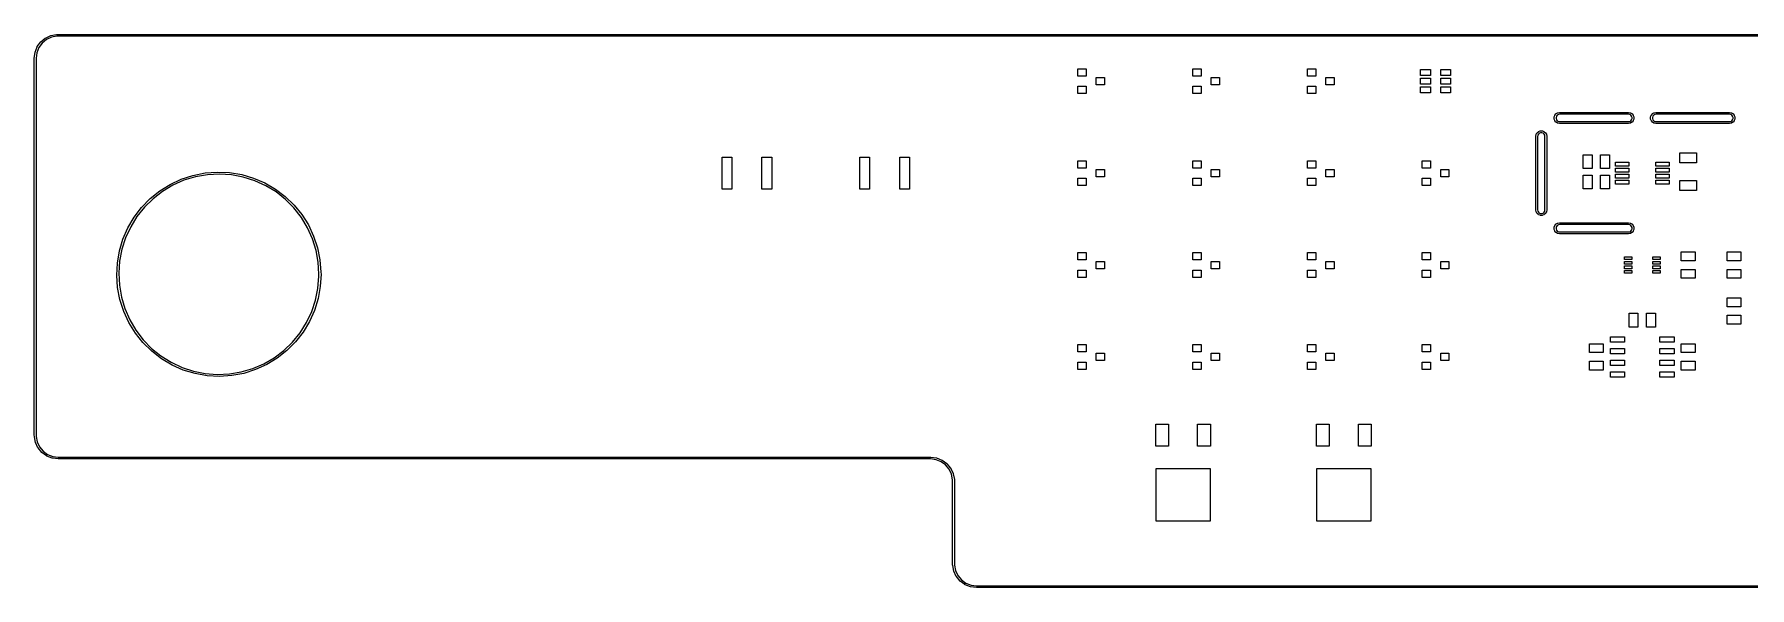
# Model space of a CAD drawing. Extents: x -25 to 340, y -120 to -60.
# Drawn here: x -25.1 to 161.7, y -120.1 to -59.9 of the extents above; entities that cross this region are included whole.
import ezdxf

# ---------------------------------------------------------------- set-up
doc = ezdxf.new("R2010")
doc.units = 0
doc.header["$MEASUREMENT"] = 0
doc.layers.add('BLACK', color=7, linetype='CONTINUOUS')

msp = doc.modelspace()

# ---------------------------------------------------------------- linework, layer by layer
at = {"layer": 'BLACK', "linetype": 'CONTINUOUS'}
for p, q in [((-25.0144, -61.8415), (-24.7837, -61.2588)), ((-24.6024, -61.3442), (-24.8238, -61.9033)), ((-24.7837, -61.2588), (-24.7784, -61.2474)), ((-24.7784, -61.2474), (-24.7747, -61.2424)), ((-24.7747, -61.2424), (-24.7717, -61.2368)), ((-24.7717, -61.2368), (-24.4033, -60.7299)), ((-24.2489, -60.8576), (-24.6024, -61.3442)), ((-24.4033, -60.7299), (-24.3953, -60.7202)), ((-24.3953, -60.7202), (-24.3905, -60.7162)), ((-24.3905, -60.7162), (-24.3862, -60.7116)), ((-24.3862, -60.7116), (-23.9033, -60.3121)), ((-23.7856, -60.4743), (-24.2489, -60.8576)), ((-23.9033, -60.3121), (-23.8931, -60.3047)), ((-23.8931, -60.3047), (-23.8875, -60.3021)), ((-23.8875, -60.3021), (-23.8821, -60.2987)), ((-23.8821, -60.2987), (-23.3151, -60.0319)), ((-23.2414, -60.2182), (-23.7856, -60.4743)), ((-23.3151, -60.0319), (-23.3034, -60.0273)), ((-23.3034, -60.0273), (-23.2973, -60.0261)), ((-23.2973, -60.0261), (-23.2913, -60.0241)), ((-23.2913, -60.0241), (-22.6757, -59.9067)), ((-22.646, -60.1046), (-23.2414, -60.2182)), ((-22.6757, -59.9067), (-22.6633, -59.9051)), ((-22.6633, -59.9051), (-22.6617, -59.9052)), ((-22.6617, -59.9052), (-22.6601, -59.905)), ((-22.6601, -59.905), (-22.5103, -59.9003)), ((-22.4984, -60.1), (-22.646, -60.1046)), ((-22.5103, -59.9003), (-22.5087, -59.9)), ((-22.5087, -59.9), (337.509, -59.9)), ((337.494, -60.1), (-22.4984, -60.1)), ((-25.1, -62.4913), (-25.0989, -62.4851)), ((-25.1, -103.509), (-25.1, -62.4913)), ((-25.0989, -62.4851), (-25.0207, -61.8657)), ((-25.0207, -61.8657), (-25.0183, -61.8534)), ((-25.0183, -61.8534), (-25.016, -61.8476)), ((-25.016, -61.8476), (-25.0144, -61.8415)), ((-24.8238, -61.9033), (-24.9, -62.5063)), ((-24.9, -62.5063), (-24.9, -103.498)), ((88.55, -64.45), (88.55, -63.65)), ((88.55, -63.65), (89.45, -63.65)), ((89.45, -64.45), (88.55, -64.45)), ((89.45, -63.65), (89.45, -64.45)), ((90.55, -65.4), (90.55, -64.6)), ((90.55, -64.6), (91.45, -64.6)), ((91.45, -64.6), (91.45, -65.4)), ((101.05, -64.45), (101.05, -63.65)), ((101.05, -63.65), (101.95, -63.65)), ((101.95, -64.45), (101.05, -64.45)), ((101.95, -63.65), (101.95, -64.45)), ((103.05, -65.4), (103.05, -64.6)), ((103.05, -64.6), (103.95, -64.6)), ((103.95, -64.6), (103.95, -65.4)), ((113.55, -64.45), (113.55, -63.65)), ((113.55, -63.65), (114.45, -63.65)), ((114.45, -64.45), (113.55, -64.45)), ((114.45, -63.65), (114.45, -64.45)), ((115.55, -65.4), (115.55, -64.6)), ((115.55, -64.6), (116.45, -64.6)), ((116.45, -64.6), (116.45, -65.4)), ((125.87, -64.375), (125.87, -63.725)), ((125.87, -63.725), (126.93, -63.725)), ((126.93, -64.375), (125.87, -64.375)), ((125.87, -65.325), (125.87, -64.675)), ((125.87, -64.675), (126.93, -64.675)), ((126.93, -65.325), (125.87, -65.325)), ((126.93, -63.725), (126.93, -64.375)), ((126.93, -64.675), (126.93, -65.325)), ((128.07, -64.375), (128.07, -63.725)), ((128.07, -63.725), (129.13, -63.725)), ((129.13, -64.375), (128.07, -64.375)), ((128.07, -65.325), (128.07, -64.675)), ((128.07, -64.675), (129.13, -64.675)), ((129.13, -65.325), (128.07, -65.325)), ((129.13, -63.725), (129.13, -64.375)), ((129.13, -64.675), (129.13, -65.325)), ((88.55, -66.35), (88.55, -65.55)), ((88.55, -65.55), (89.45, -65.55)), ((89.45, -66.35), (88.55, -66.35)), ((89.45, -65.55), (89.45, -66.35)), ((91.45, -65.4), (90.55, -65.4)), ((101.05, -66.35), (101.05, -65.55)), ((101.05, -65.55), (101.95, -65.55)), ((101.95, -66.35), (101.05, -66.35)), ((101.95, -65.55), (101.95, -66.35)), ((103.95, -65.4), (103.05, -65.4)), ((113.55, -66.35), (113.55, -65.55)), ((113.55, -65.55), (114.45, -65.55)), ((114.45, -66.35), (113.55, -66.35)), ((114.45, -65.55), (114.45, -66.35)), ((116.45, -65.4), (115.55, -65.4)), ((125.87, -66.275), (125.87, -65.625)), ((125.87, -65.625), (126.93, -65.625)), ((126.93, -66.275), (125.87, -66.275)), ((126.93, -65.625), (126.93, -66.275)), ((128.07, -66.275), (128.07, -65.625)), ((128.07, -65.625), (129.13, -65.625)), ((129.13, -66.275), (128.07, -66.275)), ((129.13, -65.625), (129.13, -66.275)), ((140.408, -68.9132), (140.414, -68.879)), ((140.408, -69.0868), (140.408, -68.9132)), ((140.414, -69.121), (140.408, -69.0868)), ((140.414, -68.879), (140.473, -68.7158)), ((140.473, -68.7158), (140.48, -68.7036)), ((140.48, -68.7036), (140.49, -68.6857)), ((140.49, -68.6857), (140.602, -68.5527)), ((140.602, -68.5527), (140.604, -68.5508)), ((140.604, -68.5508), (140.629, -68.5304)), ((140.655, -68.8008), (140.608, -68.9308)), ((140.608, -68.9308), (140.608, -69.0692)), ((140.608, -69.0692), (140.655, -69.1992)), ((140.629, -68.5304), (140.779, -68.4436)), ((140.744, -68.6948), (140.655, -68.8008)), ((140.864, -68.6256), (140.744, -68.6948)), ((140.779, -68.4436), (140.812, -68.4317)), ((140.779, -68.4436), (140.779, -68.4436)), ((140.812, -68.4317), (140.983, -68.4015)), ((141.009, -68.6), (140.864, -68.6256)), ((140.983, -68.4015), (140.991, -68.4)), ((140.983, -68.4015), (140.983, -68.4015)), ((140.991, -68.4), (148.509, -68.4)), ((148.491, -68.6), (141.009, -68.6)), ((148.636, -68.6256), (148.491, -68.6)), ((148.509, -68.4), (148.517, -68.4015)), ((148.517, -68.4015), (148.517, -68.4015)), ((148.517, -68.4015), (148.688, -68.4317)), ((148.756, -68.6948), (148.636, -68.6256)), ((148.688, -68.4317), (148.721, -68.4436)), ((148.721, -68.4436), (148.871, -68.5304)), ((148.845, -68.8008), (148.756, -68.6948)), ((148.892, -68.9308), (148.845, -68.8008)), ((148.845, -69.1992), (148.892, -69.0692)), ((148.871, -68.5304), (148.896, -68.5508)), ((148.892, -69.0692), (148.892, -68.9308)), ((148.896, -68.5508), (148.898, -68.5527)), ((148.898, -68.5527), (149.01, -68.6857)), ((149.01, -68.6857), (149.027, -68.7158)), ((149.027, -68.7158), (149.086, -68.879)), ((149.086, -68.879), (149.092, -68.9132)), ((149.092, -69.0868), (149.086, -69.121)), ((149.092, -68.9132), (149.092, -69.0868)), ((150.908, -68.9132), (150.914, -68.879)), ((150.908, -69.0868), (150.908, -68.9132)), ((150.914, -69.121), (150.908, -69.0868)), ((150.914, -68.879), (150.973, -68.7158)), ((150.973, -68.7158), (150.98, -68.7036)), ((150.98, -68.7036), (150.99, -68.6857)), ((150.99, -68.6857), (151.102, -68.5527)), ((151.102, -68.5527), (151.104, -68.5508)), ((151.104, -68.5508), (151.129, -68.5304)), ((151.155, -68.8008), (151.108, -68.9308)), ((151.108, -68.9308), (151.108, -69.0692)), ((151.108, -69.0692), (151.155, -69.1992)), ((151.129, -68.5304), (151.279, -68.4436)), ((151.244, -68.6948), (151.155, -68.8008)), ((151.364, -68.6256), (151.244, -68.6948)), ((151.279, -68.4436), (151.312, -68.4317)), ((151.279, -68.4436), (151.279, -68.4436)), ((151.312, -68.4317), (151.483, -68.4015)), ((151.509, -68.6), (151.364, -68.6256)), ((151.483, -68.4015), (151.491, -68.4)), ((151.483, -68.4015), (151.483, -68.4015)), ((151.491, -68.4), (159.509, -68.4)), ((159.491, -68.6), (151.509, -68.6)), ((159.636, -68.6256), (159.491, -68.6)), ((159.509, -68.4), (159.517, -68.4015)), ((159.517, -68.4015), (159.517, -68.4015)), ((159.517, -68.4015), (159.688, -68.4317)), ((159.756, -68.6948), (159.636, -68.6256)), ((159.688, -68.4317), (159.721, -68.4436)), ((159.721, -68.4436), (159.871, -68.5304)), ((159.845, -68.8008), (159.756, -68.6948)), ((159.892, -68.9308), (159.845, -68.8008)), ((159.845, -69.1992), (159.892, -69.0692)), ((159.871, -68.5304), (159.896, -68.5508)), ((159.892, -69.0692), (159.892, -68.9308)), ((159.896, -68.5508), (159.898, -68.5527)), ((159.898, -68.5527), (160.01, -68.6857)), ((160.01, -68.6857), (160.027, -68.7158)), ((160.027, -68.7158), (160.086, -68.879)), ((160.086, -68.879), (160.092, -68.9132)), ((160.092, -69.0868), (160.086, -69.121)), ((160.092, -68.9132), (160.092, -69.0868)), ((138.4, -70.9913), (138.402, -70.9826)), ((138.402, -70.9826), (138.432, -70.8116)), ((138.402, -70.9826), (138.402, -70.9826)), ((138.432, -70.8116), (138.444, -70.779)), ((138.444, -70.779), (138.53, -70.6286)), ((138.53, -70.6286), (138.553, -70.602)), ((138.553, -70.602), (138.686, -70.4904)), ((138.626, -70.8637), (138.6, -71.0087)), ((138.695, -70.7439), (138.626, -70.8637)), ((138.686, -70.4904), (138.716, -70.473)), ((138.801, -70.6549), (138.695, -70.7439)), ((138.716, -70.473), (138.879, -70.4136)), ((138.931, -70.6076), (138.801, -70.6549)), ((138.879, -70.4136), (138.913, -70.4076)), ((138.913, -70.4076), (139.087, -70.4076)), ((139.069, -70.6076), (138.931, -70.6076)), ((139.199, -70.6549), (139.069, -70.6076)), ((139.087, -70.4076), (139.121, -70.4136)), ((139.121, -70.4136), (139.284, -70.473)), ((139.305, -70.7439), (139.199, -70.6549)), ((139.284, -70.473), (139.314, -70.4904)), ((139.374, -70.8637), (139.305, -70.7439)), ((139.314, -70.4904), (139.447, -70.602)), ((139.4, -71.0087), (139.374, -70.8637)), ((139.447, -70.602), (139.47, -70.6286)), ((139.47, -70.6286), (139.556, -70.779)), ((139.556, -70.779), (139.568, -70.8116)), ((139.568, -70.8116), (139.598, -70.9826)), ((139.598, -70.9826), (139.598, -70.9826)), ((139.598, -70.9826), (139.6, -70.9913)), ((140.473, -69.2842), (140.414, -69.121)), ((140.49, -69.3143), (140.473, -69.2842)), ((140.602, -69.4473), (140.49, -69.3143)), ((140.629, -69.4696), (140.602, -69.4473)), ((140.779, -69.5564), (140.629, -69.4696)), ((140.655, -69.1992), (140.744, -69.3052)), ((140.744, -69.3052), (140.864, -69.3744)), ((140.812, -69.5683), (140.779, -69.5564)), ((140.983, -69.5985), (140.812, -69.5683)), ((140.864, -69.3744), (141.009, -69.4)), ((140.991, -69.6), (140.983, -69.5985)), ((140.983, -69.5985), (140.983, -69.5985)), ((148.509, -69.6), (140.991, -69.6)), ((141.009, -69.4), (148.491, -69.4)), ((148.491, -69.4), (148.636, -69.3744)), ((148.517, -69.5985), (148.509, -69.6)), ((148.688, -69.5683), (148.517, -69.5985)), ((148.517, -69.5985), (148.517, -69.5985)), ((148.636, -69.3744), (148.756, -69.3052)), ((148.721, -69.5564), (148.688, -69.5683)), ((148.871, -69.4696), (148.721, -69.5564)), ((148.756, -69.3052), (148.845, -69.1992)), ((148.898, -69.4473), (148.871, -69.4696)), ((149.01, -69.3143), (148.898, -69.4473)), ((149.027, -69.2842), (149.01, -69.3143)), ((149.086, -69.121), (149.027, -69.2842)), ((150.973, -69.2842), (150.914, -69.121)), ((150.99, -69.3143), (150.973, -69.2842)), ((151.102, -69.4473), (150.99, -69.3143)), ((151.129, -69.4696), (151.102, -69.4473)), ((151.279, -69.5564), (151.129, -69.4696)), ((151.155, -69.1992), (151.244, -69.3052)), ((151.244, -69.3052), (151.364, -69.3744)), ((151.312, -69.5683), (151.279, -69.5564)), ((151.483, -69.5985), (151.312, -69.5683)), ((151.364, -69.3744), (151.509, -69.4)), ((151.491, -69.6), (151.483, -69.5985)), ((151.483, -69.5985), (151.483, -69.5985)), ((159.509, -69.6), (151.491, -69.6)), ((151.509, -69.4), (159.491, -69.4)), ((159.491, -69.4), (159.636, -69.3744)), ((159.517, -69.5985), (159.509, -69.6)), ((159.688, -69.5683), (159.517, -69.5985)), ((159.517, -69.5985), (159.517, -69.5985)), ((159.636, -69.3744), (159.756, -69.3052)), ((159.721, -69.5564), (159.688, -69.5683)), ((159.871, -69.4696), (159.721, -69.5564)), ((159.756, -69.3052), (159.845, -69.1992)), ((159.898, -69.4473), (159.871, -69.4696)), ((160.01, -69.3143), (159.898, -69.4473)), ((160.027, -69.2842), (160.01, -69.3143)), ((160.086, -69.121), (160.027, -69.2842)), ((138.4, -79.0087), (138.4, -70.9913)), ((138.6, -71.0087), (138.6, -78.9912)), ((139.4, -78.9912), (139.4, -71.0087)), ((139.6, -70.9913), (139.6, -79.0087)), ((154.1, -73.875), (154.1, -72.805)), ((154.1, -72.805), (155.9, -72.805)), ((155.9, -72.805), (155.9, -73.875)), ((49.79, -76.75), (49.79, -73.25)), ((49.79, -73.25), (50.86, -73.25)), ((50.86, -73.25), (50.86, -76.75)), ((54.14, -76.75), (54.14, -73.25)), ((54.14, -73.25), (55.21, -73.25)), ((55.21, -73.25), (55.21, -76.75)), ((64.79, -76.75), (64.79, -73.25)), ((64.79, -73.25), (65.86, -73.25)), ((65.86, -73.25), (65.86, -76.75)), ((69.14, -76.75), (69.14, -73.25)), ((69.14, -73.25), (70.21, -73.25)), ((70.21, -73.25), (70.21, -76.75)), ((88.55, -74.45), (88.55, -73.65)), ((88.55, -73.65), (89.45, -73.65)), ((89.45, -74.45), (88.55, -74.45)), ((89.45, -73.65), (89.45, -74.45)), ((90.55, -75.4), (90.55, -74.6)), ((90.55, -74.6), (91.45, -74.6)), ((91.45, -74.6), (91.45, -75.4)), ((101.05, -74.45), (101.05, -73.65)), ((101.05, -73.65), (101.95, -73.65)), ((101.95, -74.45), (101.05, -74.45)), ((101.95, -73.65), (101.95, -74.45)), ((103.05, -75.4), (103.05, -74.6)), ((103.05, -74.6), (103.95, -74.6)), ((103.95, -74.6), (103.95, -75.4)), ((113.55, -74.45), (113.55, -73.65)), ((113.55, -73.65), (114.45, -73.65)), ((114.45, -74.45), (113.55, -74.45)), ((114.45, -73.65), (114.45, -74.45)), ((115.55, -75.4), (115.55, -74.6)), ((115.55, -74.6), (116.45, -74.6)), ((116.45, -74.6), (116.45, -75.4)), ((126.05, -74.45), (126.05, -73.65)), ((126.05, -73.65), (126.95, -73.65)), ((126.95, -74.45), (126.05, -74.45)), ((126.95, -73.65), (126.95, -74.45)), ((128.05, -75.4), (128.05, -74.6)), ((128.05, -74.6), (128.95, -74.6)), ((128.95, -74.6), (128.95, -75.4)), ((143.56, -74.5), (143.56, -73)), ((143.56, -73), (144.53, -73)), ((144.53, -74.5), (143.56, -74.5)), ((144.53, -73), (144.53, -74.5)), ((145.47, -74.5), (145.47, -73)), ((145.47, -73), (146.44, -73)), ((146.44, -74.5), (145.47, -74.5)), ((146.44, -73), (146.44, -74.5)), ((147.075, -74.25), (147.075, -73.8)), ((147.075, -73.8), (148.525, -73.8)), ((148.525, -74.25), (147.075, -74.25)), ((147.075, -74.9), (147.075, -74.45)), ((147.075, -74.45), (148.525, -74.45)), ((148.525, -73.8), (148.525, -74.25)), ((148.525, -74.45), (148.525, -74.9)), ((151.475, -74.25), (151.475, -73.8)), ((151.475, -73.8), (152.925, -73.8)), ((152.925, -74.25), (151.475, -74.25)), ((151.475, -74.9), (151.475, -74.45)), ((151.475, -74.45), (152.925, -74.45)), ((152.925, -73.8), (152.925, -74.25)), ((152.925, -74.45), (152.925, -74.9)), ((155.9, -73.875), (154.1, -73.875)), ((-11.4416, -76.9358), (-10.306, -76.2276)), ((-9.9993, -76.3141), (-11.1267, -76.9848)), ((-10.306, -76.2276), (-9.0935, -75.6609)), ((-8.7994, -75.7836), (-9.9993, -76.3141)), ((-9.0935, -75.6609), (-7.8218, -75.244)), ((-7.5446, -75.4012), (-8.7994, -75.7836)), ((-7.8218, -75.244), (-6.5092, -74.9829)), ((-6.2528, -75.1722), (-7.5446, -75.4012)), ((-6.5092, -74.9829), (-5.1747, -74.8814)), ((-4.9429, -75.1001), (-6.2528, -75.1722)), ((-5.1747, -74.8814), (-3.8376, -74.9409)), ((-3.6339, -75.1859), (-4.9429, -75.1001)), ((-3.8376, -74.9409), (-2.5175, -75.1607)), ((-2.3446, -75.4284), (-3.6339, -75.1859)), ((-2.5175, -75.1607), (-1.2332, -75.5374)), ((-1.0938, -75.824), (-2.3446, -75.4284)), ((-1.2332, -75.5374), (-0.0036, -76.0657)), ((0.1004, -76.367), (-1.0938, -75.824)), ((-0.0036, -76.0657), (1.1537, -76.7379)), ((1.2208, -77.0495), (0.1004, -76.367)), ((88.55, -76.35), (88.55, -75.55)), ((88.55, -75.55), (89.45, -75.55)), ((89.45, -76.35), (88.55, -76.35)), ((89.45, -75.55), (89.45, -76.35)), ((91.45, -75.4), (90.55, -75.4)), ((101.05, -76.35), (101.05, -75.55)), ((101.05, -75.55), (101.95, -75.55)), ((101.95, -76.35), (101.05, -76.35)), ((101.95, -75.55), (101.95, -76.35)), ((103.95, -75.4), (103.05, -75.4)), ((113.55, -76.35), (113.55, -75.55)), ((113.55, -75.55), (114.45, -75.55)), ((114.45, -76.35), (113.55, -76.35)), ((114.45, -75.55), (114.45, -76.35)), ((116.45, -75.4), (115.55, -75.4)), ((126.05, -76.35), (126.05, -75.55)), ((126.05, -75.55), (126.95, -75.55)), ((126.95, -76.35), (126.05, -76.35)), ((126.95, -75.55), (126.95, -76.35)), ((128.95, -75.4), (128.05, -75.4)), ((143.56, -76.705), (143.56, -75.205)), ((143.56, -75.205), (144.53, -75.205)), ((144.53, -75.205), (144.53, -76.705)), ((145.47, -76.705), (145.47, -75.205)), ((145.47, -75.205), (146.44, -75.205)), ((146.44, -75.205), (146.44, -76.705)), ((148.525, -74.9), (147.075, -74.9)), ((147.075, -75.55), (147.075, -75.1)), ((147.075, -75.1), (148.525, -75.1)), ((148.525, -75.55), (147.075, -75.55)), ((147.075, -76.2), (147.075, -75.75)), ((147.075, -75.75), (148.525, -75.75)), ((148.525, -76.2), (147.075, -76.2)), ((148.525, -75.1), (148.525, -75.55)), ((148.525, -75.75), (148.525, -76.2)), ((152.925, -74.9), (151.475, -74.9)), ((151.475, -75.55), (151.475, -75.1)), ((151.475, -75.1), (152.925, -75.1)), ((152.925, -75.55), (151.475, -75.55)), ((151.475, -76.2), (151.475, -75.75)), ((151.475, -75.75), (152.925, -75.75)), ((152.925, -76.2), (151.475, -76.2)), ((152.925, -75.1), (152.925, -75.55)), ((152.925, -75.75), (152.925, -76.2)), ((154.1, -76.885), (154.1, -75.815)), ((154.1, -75.815), (155.9, -75.815)), ((155.9, -75.815), (155.9, -76.885)), ((-13.4178, -78.734), (-12.4839, -77.7753)), ((-12.1654, -77.7862), (-13.1003, -78.7065)), ((-12.4839, -77.7753), (-11.4416, -76.9358)), ((-11.1267, -76.9848), (-12.1654, -77.7862)), ((1.1537, -76.7379), (2.2219, -77.5443)), ((2.251, -77.8616), (1.2208, -77.0495)), ((2.2219, -77.5443), (3.1854, -78.4731)), ((3.1762, -78.7917), (2.251, -77.8616)), ((50.86, -76.75), (49.79, -76.75)), ((55.21, -76.75), (54.14, -76.75)), ((65.86, -76.75), (64.79, -76.75)), ((70.21, -76.75), (69.14, -76.75)), ((144.53, -76.705), (143.56, -76.705)), ((146.44, -76.705), (145.47, -76.705)), ((155.9, -76.885), (154.1, -76.885)), ((-14.908, -80.9516), (-14.2297, -79.7979)), ((-13.9178, -79.7324), (-14.6062, -80.8492)), ((-14.2297, -79.7979), (-13.4178, -78.734)), ((-13.1003, -78.7065), (-13.9178, -79.7324)), ((3.983, -79.8262), (3.1762, -78.7917)), ((3.1854, -78.4731), (4.0304, -79.511)), ((4.6596, -80.9501), (3.983, -79.8262)), ((4.0304, -79.511), (4.7445, -80.6429)), ((138.402, -79.0174), (138.4, -79.0087)), ((138.432, -79.1884), (138.402, -79.0174)), ((138.402, -79.0174), (138.402, -79.0174)), ((138.444, -79.221), (138.432, -79.1884)), ((138.53, -79.3714), (138.444, -79.221)), ((138.54, -79.383), (138.53, -79.3714)), ((138.553, -79.398), (138.54, -79.383)), ((138.686, -79.5096), (138.553, -79.398)), ((138.6, -78.9912), (138.626, -79.1363)), ((138.626, -79.1363), (138.695, -79.2561)), ((138.716, -79.527), (138.686, -79.5096)), ((138.695, -79.2561), (138.801, -79.3451)), ((138.879, -79.5864), (138.716, -79.527)), ((138.801, -79.3451), (138.931, -79.3924)), ((138.913, -79.5924), (138.879, -79.5864)), ((139.087, -79.5924), (138.913, -79.5924)), ((138.931, -79.3924), (139.069, -79.3924)), ((139.069, -79.3924), (139.199, -79.3451)), ((139.121, -79.5864), (139.087, -79.5924)), ((139.284, -79.527), (139.121, -79.5864)), ((139.199, -79.3451), (139.305, -79.2561)), ((139.312, -79.511), (139.284, -79.527)), ((139.305, -79.2561), (139.374, -79.1363)), ((139.314, -79.5096), (139.312, -79.511)), ((139.447, -79.398), (139.314, -79.5096)), ((139.374, -79.1363), (139.4, -78.9912)), ((139.46, -79.383), (139.447, -79.398)), ((139.47, -79.3714), (139.46, -79.383)), ((139.556, -79.221), (139.47, -79.3714)), ((139.568, -79.1884), (139.556, -79.221)), ((139.598, -79.0174), (139.568, -79.1884)), ((139.6, -79.0087), (139.598, -79.0174)), ((139.598, -79.0174), (139.598, -79.0174)), ((-15.8262, -83.4607), (-15.4427, -82.1785)), ((-15.1554, -82.0406), (-15.5576, -83.2893)), ((-15.4427, -82.1785), (-14.908, -80.9516)), ((-14.6062, -80.8492), (-15.1554, -82.0406)), ((5.1963, -82.1471), (4.6596, -80.9501)), ((4.7445, -80.6429), (5.3175, -81.8524)), ((5.5854, -83.4), (5.1963, -82.1471)), ((5.3175, -81.8524), (5.7411, -83.1219)), ((140.408, -80.9132), (140.414, -80.879)), ((140.408, -81.0868), (140.408, -80.9132)), ((140.414, -81.121), (140.408, -81.0868)), ((140.414, -80.879), (140.473, -80.7158)), ((140.473, -81.2842), (140.414, -81.121)), ((140.473, -80.7158), (140.48, -80.7036)), ((140.49, -81.3143), (140.473, -81.2842)), ((140.48, -80.7036), (140.49, -80.6857)), ((140.49, -80.6857), (140.602, -80.5527)), ((140.602, -81.4473), (140.49, -81.3143)), ((140.602, -80.5527), (140.604, -80.5508)), ((140.629, -81.4696), (140.602, -81.4473)), ((140.604, -80.5508), (140.629, -80.5304)), ((140.655, -80.8008), (140.608, -80.9308)), ((140.608, -80.9308), (140.608, -81.0692)), ((140.608, -81.0692), (140.655, -81.1992)), ((140.629, -80.5304), (140.779, -80.4436)), ((140.779, -81.5564), (140.629, -81.4696)), ((140.744, -80.6948), (140.655, -80.8008)), ((140.655, -81.1992), (140.744, -81.3052)), ((140.864, -80.6256), (140.744, -80.6948)), ((140.744, -81.3052), (140.864, -81.3744)), ((140.779, -80.4436), (140.812, -80.4317)), ((140.779, -80.4436), (140.779, -80.4436)), ((140.812, -81.5683), (140.779, -81.5564)), ((140.812, -80.4317), (140.983, -80.4015)), ((140.983, -81.5985), (140.812, -81.5683)), ((141.009, -80.6), (140.864, -80.6256)), ((140.864, -81.3744), (141.009, -81.4)), ((140.983, -80.4015), (140.991, -80.4)), ((140.983, -80.4015), (140.983, -80.4015)), ((140.991, -81.6), (140.983, -81.5985)), ((140.983, -81.5985), (140.983, -81.5985)), ((140.991, -80.4), (148.509, -80.4)), ((148.509, -81.6), (140.991, -81.6)), ((148.491, -80.6), (141.009, -80.6)), ((141.009, -81.4), (148.491, -81.4)), ((148.636, -80.6256), (148.491, -80.6)), ((148.491, -81.4), (148.636, -81.3744)), ((148.509, -80.4), (148.517, -80.4015)), ((148.517, -81.5985), (148.509, -81.6)), ((148.517, -80.4015), (148.517, -80.4015)), ((148.517, -80.4015), (148.688, -80.4317)), ((148.688, -81.5683), (148.517, -81.5985)), ((148.517, -81.5985), (148.517, -81.5985)), ((148.756, -80.6948), (148.636, -80.6256)), ((148.636, -81.3744), (148.756, -81.3052)), ((148.688, -80.4317), (148.721, -80.4436)), ((148.721, -81.5564), (148.688, -81.5683)), ((148.721, -80.4436), (148.871, -80.5304)), ((148.871, -81.4696), (148.721, -81.5564)), ((148.845, -80.8008), (148.756, -80.6948)), ((148.756, -81.3052), (148.845, -81.1992)), ((148.892, -80.9308), (148.845, -80.8008)), ((148.845, -81.1992), (148.892, -81.0692)), ((148.871, -80.5304), (148.896, -80.5508)), ((148.898, -81.4473), (148.871, -81.4696)), ((148.892, -81.0692), (148.892, -80.9308)), ((148.896, -80.5508), (148.898, -80.5527)), ((148.898, -80.5527), (149.01, -80.6857)), ((149.01, -81.3143), (148.898, -81.4473)), ((149.01, -80.6857), (149.027, -80.7158)), ((149.027, -81.2842), (149.01, -81.3143)), ((149.027, -80.7158), (149.086, -80.879)), ((149.086, -81.121), (149.027, -81.2842)), ((149.086, -80.879), (149.092, -80.9132)), ((149.092, -81.0868), (149.086, -81.121)), ((149.092, -80.9132), (149.092, -81.0868)), ((-16.0528, -84.7798), (-15.8262, -83.4607)), ((-15.5576, -83.2893), (-15.8067, -84.5773)), ((5.821, -84.6905), (5.5854, -83.4)), ((5.7411, -83.1219), (6.0091, -84.4332)), ((88.55, -84.45), (88.55, -83.65)), ((88.55, -83.65), (89.45, -83.65)), ((89.45, -83.65), (89.45, -84.45)), ((101.05, -84.45), (101.05, -83.65)), ((101.05, -83.65), (101.95, -83.65)), ((101.95, -83.65), (101.95, -84.45)), ((113.55, -84.45), (113.55, -83.65)), ((113.55, -83.65), (114.45, -83.65)), ((114.45, -83.65), (114.45, -84.45)), ((126.05, -84.45), (126.05, -83.65)), ((126.05, -83.65), (126.95, -83.65)), ((126.95, -83.65), (126.95, -84.45)), ((154.25, -84.53), (154.25, -83.56)), ((154.25, -83.56), (155.75, -83.56)), ((155.75, -83.56), (155.75, -84.53)), ((159.25, -84.53), (159.25, -83.56)), ((159.25, -83.56), (160.75, -83.56)), ((160.75, -83.56), (160.75, -84.53)), ((-16.1194, -86.1164), (-16.0528, -84.7798)), ((-15.8067, -84.5773), (-15.8994, -85.8859)), ((-15.8994, -85.8859), (-15.8342, -87.1961)), ((5.9, -86), (5.821, -84.6905)), ((6.0091, -84.4332), (6.1176, -85.7671)), ((6.1176, -85.7671), (6.12, -86)), ((89.45, -84.45), (88.55, -84.45)), ((88.55, -86.35), (88.55, -85.55)), ((88.55, -85.55), (89.45, -85.55)), ((89.45, -85.55), (89.45, -86.35)), ((90.55, -85.4), (90.55, -84.6)), ((90.55, -84.6), (91.45, -84.6)), ((91.45, -85.4), (90.55, -85.4)), ((91.45, -84.6), (91.45, -85.4)), ((101.95, -84.45), (101.05, -84.45)), ((101.05, -86.35), (101.05, -85.55)), ((101.05, -85.55), (101.95, -85.55)), ((101.95, -85.55), (101.95, -86.35)), ((103.05, -85.4), (103.05, -84.6)), ((103.05, -84.6), (103.95, -84.6)), ((103.95, -85.4), (103.05, -85.4)), ((103.95, -84.6), (103.95, -85.4)), ((114.45, -84.45), (113.55, -84.45)), ((113.55, -86.35), (113.55, -85.55)), ((113.55, -85.55), (114.45, -85.55)), ((114.45, -85.55), (114.45, -86.35)), ((115.55, -85.4), (115.55, -84.6)), ((115.55, -84.6), (116.45, -84.6)), ((116.45, -85.4), (115.55, -85.4)), ((116.45, -84.6), (116.45, -85.4)), ((126.95, -84.45), (126.05, -84.45)), ((126.05, -86.35), (126.05, -85.55)), ((126.05, -85.55), (126.95, -85.55)), ((126.95, -85.55), (126.95, -86.35)), ((128.05, -85.4), (128.05, -84.6)), ((128.05, -84.6), (128.95, -84.6)), ((128.95, -85.4), (128.05, -85.4)), ((128.95, -84.6), (128.95, -85.4)), ((148.05, -84.4), (148.05, -84.1)), ((148.05, -84.1), (148.85, -84.1)), ((148.85, -84.4), (148.05, -84.4)), ((148.05, -84.9), (148.05, -84.6)), ((148.05, -84.6), (148.85, -84.6)), ((148.85, -84.9), (148.05, -84.9)), ((148.05, -85.4), (148.05, -85.1)), ((148.05, -85.1), (148.85, -85.1)), ((148.85, -85.4), (148.05, -85.4)), ((148.05, -85.9), (148.05, -85.6)), ((148.05, -85.6), (148.85, -85.6)), ((148.85, -85.9), (148.05, -85.9)), ((148.85, -84.1), (148.85, -84.4)), ((148.85, -84.6), (148.85, -84.9)), ((148.85, -85.1), (148.85, -85.4)), ((148.85, -85.6), (148.85, -85.9)), ((151.15, -84.4), (151.15, -84.1)), ((151.15, -84.1), (151.95, -84.1)), ((151.95, -84.4), (151.15, -84.4)), ((151.15, -84.9), (151.15, -84.6)), ((151.15, -84.6), (151.95, -84.6)), ((151.95, -84.9), (151.15, -84.9)), ((151.15, -85.4), (151.15, -85.1)), ((151.15, -85.1), (151.95, -85.1)), ((151.95, -85.4), (151.15, -85.4)), ((151.15, -85.9), (151.15, -85.6)), ((151.15, -85.6), (151.95, -85.6)), ((151.95, -85.9), (151.15, -85.9)), ((151.95, -84.1), (151.95, -84.4)), ((151.95, -84.6), (151.95, -84.9)), ((151.95, -85.1), (151.95, -85.4)), ((151.95, -85.6), (151.95, -85.9)), ((155.75, -84.53), (154.25, -84.53)), ((154.25, -86.44), (154.25, -85.47)), ((154.25, -85.47), (155.75, -85.47)), ((155.75, -85.47), (155.75, -86.44)), ((160.75, -84.53), (159.25, -84.53)), ((159.25, -86.44), (159.25, -85.47)), ((159.25, -85.47), (160.75, -85.47)), ((160.75, -85.47), (160.75, -86.44)), ((-16.0249, -87.4515), (-16.1194, -86.1164)), ((-15.7706, -88.7654), (-16.0249, -87.4515)), ((-15.8342, -87.1961), (-15.612, -88.489)), ((5.5286, -88.8211), (5.7913, -87.5358)), ((5.7913, -87.5358), (5.8976, -86.2283)), ((6.0395, -87.3359), (5.799, -88.6525)), ((5.8976, -86.2283), (5.9, -86)), ((6.12, -86), (6.0395, -87.3359)), ((89.45, -86.35), (88.55, -86.35)), ((101.95, -86.35), (101.05, -86.35)), ((114.45, -86.35), (113.55, -86.35)), ((126.95, -86.35), (126.05, -86.35)), ((155.75, -86.44), (154.25, -86.44)), ((160.75, -86.44), (159.25, -86.44)), ((-15.3604, -90.0394), (-15.7706, -88.7654)), ((-15.612, -88.489), (-15.2361, -89.7459)), ((5.1134, -90.0656), (5.5286, -88.8211)), ((5.799, -88.6525), (5.4021, -89.9306)), ((159.25, -89.53), (159.25, -88.56)), ((159.25, -88.56), (160.75, -88.56)), ((160.75, -89.53), (159.25, -89.53)), ((160.75, -88.56), (160.75, -89.53)), ((-14.8001, -91.2548), (-15.3604, -90.0394)), ((-15.2361, -89.7459), (-14.712, -90.9485)), ((-14.0978, -92.3941), (-14.8001, -91.2548)), ((-14.712, -90.9485), (-14.0471, -92.0794)), ((3.8517, -92.3606), (4.5517, -91.2511)), ((4.8546, -91.1519), (4.1643, -92.2984)), ((4.5517, -91.2511), (5.1134, -90.0656)), ((5.4021, -89.9306), (4.8546, -91.1519)), ((148.56, -91.75), (148.56, -90.25)), ((148.56, -90.25), (149.53, -90.25)), ((149.53, -90.25), (149.53, -91.75)), ((150.47, -91.75), (150.47, -90.25)), ((150.47, -90.25), (151.44, -90.25)), ((151.44, -90.25), (151.44, -91.75)), ((159.25, -91.44), (159.25, -90.47)), ((159.25, -90.47), (160.75, -90.47)), ((160.75, -91.44), (159.25, -91.44)), ((160.75, -90.47), (160.75, -91.44)), ((-13.2638, -93.4407), (-14.0978, -92.3941)), ((-14.0471, -92.0794), (-13.2512, -93.1223)), ((-13.2512, -93.1223), (-12.3358, -94.062)), ((2.079, -94.2884), (3.0235, -93.3779)), ((3.3412, -93.3538), (2.3974, -94.3026)), ((3.0235, -93.3779), (3.8517, -92.3606)), ((4.1643, -92.2984), (3.3412, -93.3538)), ((146.525, -93.395), (146.525, -92.795)), ((146.525, -92.795), (148.075, -92.795)), ((148.075, -93.395), (146.525, -93.395)), ((148.075, -92.795), (148.075, -93.395)), ((149.53, -91.75), (148.56, -91.75)), ((151.44, -91.75), (150.47, -91.75)), ((151.925, -93.395), (151.925, -92.795)), ((151.925, -92.795), (153.475, -92.795)), ((153.475, -93.395), (151.925, -93.395)), ((153.475, -92.795), (153.475, -93.395)), ((-12.31, -94.3796), (-13.2638, -93.4407)), ((-12.3358, -94.062), (-11.3142, -94.8849)), ((-11.2504, -95.1971), (-12.31, -94.3796)), ((-11.3142, -94.8849), (-10.201, -95.5791)), ((-10.1002, -95.8814), (-11.2504, -95.1971)), ((-0.1024, -95.7377), (1.032, -95.0788)), ((1.3463, -95.1312), (0.2034, -95.8275)), ((1.032, -95.0788), (2.079, -94.2884)), ((2.3974, -94.3026), (1.3463, -95.1312)), ((88.55, -94.45), (88.55, -93.65)), ((88.55, -93.65), (89.45, -93.65)), ((89.45, -94.45), (88.55, -94.45)), ((89.45, -93.65), (89.45, -94.45)), ((90.55, -95.4), (90.55, -94.6)), ((90.55, -94.6), (91.45, -94.6)), ((91.45, -94.6), (91.45, -95.4)), ((101.05, -94.45), (101.05, -93.65)), ((101.05, -93.65), (101.95, -93.65)), ((101.95, -94.45), (101.05, -94.45)), ((101.95, -93.65), (101.95, -94.45)), ((103.05, -95.4), (103.05, -94.6)), ((103.05, -94.6), (103.95, -94.6)), ((103.95, -94.6), (103.95, -95.4)), ((113.55, -94.45), (113.55, -93.65)), ((113.55, -93.65), (114.45, -93.65)), ((114.45, -94.45), (113.55, -94.45)), ((114.45, -93.65), (114.45, -94.45)), ((115.55, -95.4), (115.55, -94.6)), ((115.55, -94.6), (116.45, -94.6)), ((116.45, -94.6), (116.45, -95.4)), ((126.05, -94.45), (126.05, -93.65)), ((126.05, -93.65), (126.95, -93.65)), ((126.95, -94.45), (126.05, -94.45)), ((126.95, -93.65), (126.95, -94.45)), ((128.05, -95.4), (128.05, -94.6)), ((128.05, -94.6), (128.95, -94.6)), ((128.95, -94.6), (128.95, -95.4)), ((144.25, -94.53), (144.25, -93.56)), ((144.25, -93.56), (145.75, -93.56)), ((145.75, -94.53), (144.25, -94.53)), ((145.75, -93.56), (145.75, -94.53)), ((146.525, -94.665), (146.525, -94.065)), ((146.525, -94.065), (148.075, -94.065)), ((148.075, -94.665), (146.525, -94.665)), ((148.075, -94.065), (148.075, -94.665)), ((151.925, -94.665), (151.925, -94.065)), ((151.925, -94.065), (153.475, -94.065)), ((153.475, -94.665), (151.925, -94.665)), ((153.475, -94.065), (153.475, -94.665)), ((154.25, -94.53), (154.25, -93.56)), ((154.25, -93.56), (155.75, -93.56)), ((155.75, -94.53), (154.25, -94.53)), ((155.75, -93.56), (155.75, -94.53)), ((-10.201, -95.5791), (-9.0126, -96.1346)), ((-8.8761, -96.4226), (-10.1002, -95.8814)), ((-9.0126, -96.1346), (-7.766, -96.5432)), ((-7.5959, -96.8128), (-8.8761, -96.4226)), ((-7.766, -96.5432), (-6.4793, -96.7992)), ((-6.2781, -97.0463), (-7.5959, -96.8128)), ((-6.4793, -96.7992), (-5.1712, -96.8987)), ((-4.9418, -97.1198), (-6.2781, -97.0463)), ((-5.1712, -96.8987), (-3.8606, -96.8403)), ((-3.6063, -97.0323), (-4.9418, -97.1198)), ((-3.8606, -96.8403), (-2.5666, -96.6249)), ((-2.291, -96.785), (-3.6063, -97.0323)), ((-2.5666, -96.6249), (-1.3078, -96.2556)), ((-1.015, -96.3814), (-2.291, -96.785)), ((-1.3078, -96.2556), (-0.1024, -95.7377)), ((0.2034, -95.8275), (-1.015, -96.3814)), ((88.55, -96.35), (88.55, -95.55)), ((88.55, -95.55), (89.45, -95.55)), ((89.45, -96.35), (88.55, -96.35)), ((89.45, -95.55), (89.45, -96.35)), ((91.45, -95.4), (90.55, -95.4)), ((101.05, -96.35), (101.05, -95.55)), ((101.05, -95.55), (101.95, -95.55)), ((101.95, -96.35), (101.05, -96.35)), ((101.95, -95.55), (101.95, -96.35)), ((103.95, -95.4), (103.05, -95.4)), ((113.55, -96.35), (113.55, -95.55)), ((113.55, -95.55), (114.45, -95.55)), ((114.45, -96.35), (113.55, -96.35)), ((114.45, -95.55), (114.45, -96.35)), ((116.45, -95.4), (115.55, -95.4)), ((126.05, -96.35), (126.05, -95.55)), ((126.05, -95.55), (126.95, -95.55)), ((126.95, -96.35), (126.05, -96.35)), ((126.95, -95.55), (126.95, -96.35)), ((128.95, -95.4), (128.05, -95.4)), ((144.25, -96.44), (144.25, -95.47)), ((144.25, -95.47), (145.75, -95.47)), ((145.75, -96.44), (144.25, -96.44)), ((145.75, -95.47), (145.75, -96.44)), ((146.525, -95.935), (146.525, -95.335)), ((146.525, -95.335), (148.075, -95.335)), ((148.075, -95.935), (146.525, -95.935)), ((146.525, -97.205), (146.525, -96.605)), ((146.525, -96.605), (148.075, -96.605)), ((148.075, -95.335), (148.075, -95.935)), ((148.075, -96.605), (148.075, -97.205)), ((151.925, -95.935), (151.925, -95.335)), ((151.925, -95.335), (153.475, -95.335)), ((153.475, -95.935), (151.925, -95.935)), ((151.925, -97.205), (151.925, -96.605)), ((151.925, -96.605), (153.475, -96.605)), ((153.475, -95.335), (153.475, -95.935)), ((153.475, -96.605), (153.475, -97.205)), ((154.25, -96.44), (154.25, -95.47)), ((154.25, -95.47), (155.75, -95.47)), ((155.75, -96.44), (154.25, -96.44)), ((155.75, -95.47), (155.75, -96.44)), ((148.075, -97.205), (146.525, -97.205)), ((153.475, -97.205), (151.925, -97.205)), ((97.015, -104.7), (97.015, -102.3)), ((97.015, -102.3), (98.415, -102.3)), ((98.415, -102.3), (98.415, -104.7)), ((101.585, -104.7), (101.585, -102.3)), ((101.585, -102.3), (102.985, -102.3)), ((102.985, -102.3), (102.985, -104.7)), ((114.515, -104.7), (114.515, -102.3)), ((114.515, -102.3), (115.915, -102.3)), ((115.915, -102.3), (115.915, -104.7)), ((119.085, -104.7), (119.085, -102.3)), ((119.085, -102.3), (120.485, -102.3)), ((120.485, -102.3), (120.485, -104.7)), ((-25.0997, -103.51), (-25.1, -103.509)), ((-25.095, -103.66), (-25.0997, -103.51)), ((-25.0948, -103.662), (-25.095, -103.66)), ((-25.0949, -103.663), (-25.0948, -103.662)), ((-25.0933, -103.676), (-25.0949, -103.663)), ((-24.9759, -104.291), (-25.0933, -103.676)), ((-24.9739, -104.297), (-24.9759, -104.291)), ((-24.9727, -104.303), (-24.9739, -104.297)), ((-24.9681, -104.315), (-24.9727, -104.303)), ((-24.7013, -104.882), (-24.9681, -104.315)), ((-24.9, -103.498), (-24.8954, -103.646)), ((-24.8954, -103.646), (-24.7818, -104.241)), ((-24.7818, -104.241), (-24.5257, -104.786)), ((-24.6979, -104.887), (-24.7013, -104.882)), ((-24.6953, -104.893), (-24.6979, -104.887)), ((-24.6879, -104.903), (-24.6953, -104.893)), ((-24.2884, -105.386), (-24.6879, -104.903)), ((-24.5257, -104.786), (-24.1424, -105.249)), ((-24.2838, -105.39), (-24.2884, -105.386)), ((-24.2798, -105.395), (-24.2838, -105.39)), ((-24.2701, -105.403), (-24.2798, -105.395)), ((-23.7632, -105.772), (-24.2701, -105.403)), ((-24.1424, -105.249), (-23.6558, -105.602)), ((-23.7576, -105.775), (-23.7632, -105.772)), ((-23.7526, -105.778), (-23.7576, -105.775)), ((-23.7412, -105.784), (-23.7526, -105.778)), ((-23.1585, -106.014), (-23.7412, -105.784)), ((-23.6558, -105.602), (-23.0967, -105.824)), ((-23.1524, -106.016), (-23.1585, -106.014)), ((-23.1466, -106.018), (-23.1524, -106.016)), ((-23.1343, -106.021), (-23.1466, -106.018)), ((-22.515, -106.099), (-23.1343, -106.021)), ((-23.0967, -105.824), (-22.4937, -105.9)), ((-22.5087, -106.1), (-22.515, -106.099)), ((72.4937, -106.1), (-22.5087, -106.1)), ((-22.4937, -105.9), (72.5087, -105.9)), ((73.0967, -106.176), (72.4937, -106.1)), ((72.5087, -105.9), (72.515, -105.901)), ((72.515, -105.901), (73.1343, -105.979)), ((73.6558, -106.398), (73.0967, -106.176)), ((73.1343, -105.979), (73.1466, -105.982)), ((73.1466, -105.982), (73.1524, -105.984)), ((73.1524, -105.984), (73.1585, -105.986)), ((73.1585, -105.986), (73.7412, -106.216)), ((74.1424, -106.751), (73.6558, -106.398)), ((73.7412, -106.216), (73.7526, -106.222)), ((73.7526, -106.222), (73.7576, -106.225)), ((73.7576, -106.225), (73.7632, -106.228)), ((73.7632, -106.228), (74.2701, -106.597)), ((98.415, -104.7), (97.015, -104.7)), ((102.985, -104.7), (101.585, -104.7)), ((115.915, -104.7), (114.515, -104.7)), ((120.485, -104.7), (119.085, -104.7)), ((74.5257, -107.214), (74.1424, -106.751)), ((74.2701, -106.597), (74.2798, -106.605)), ((74.2798, -106.605), (74.2838, -106.61)), ((74.2838, -106.61), (74.2884, -106.614)), ((74.2884, -106.614), (74.6879, -107.097)), ((74.7818, -107.759), (74.5257, -107.214)), ((74.6879, -107.097), (74.6953, -107.107)), ((74.6953, -107.107), (74.6979, -107.113)), ((74.6979, -107.113), (74.7013, -107.118)), ((74.7013, -107.118), (74.9681, -107.685)), ((74.8954, -108.354), (74.7818, -107.759)), ((74.9681, -107.685), (74.9727, -107.697)), ((74.9727, -107.697), (74.9739, -107.703)), ((74.9739, -107.703), (74.9759, -107.709)), ((74.9759, -107.709), (75.0933, -108.324)), ((75.0933, -108.324), (75.0949, -108.337)), ((75.0949, -108.337), (75.0948, -108.338)), ((75.0948, -108.338), (75.095, -108.34)), ((75.095, -108.34), (75.0997, -108.49)), ((97.05, -112.875), (97.05, -107.125)), ((97.05, -107.125), (102.95, -107.125)), ((102.95, -107.125), (102.95, -112.875)), ((114.55, -112.875), (114.55, -107.125)), ((114.55, -107.125), (120.45, -107.125)), ((120.45, -107.125), (120.45, -112.875)), ((74.9, -108.502), (74.8954, -108.354)), ((74.9, -117.509), (74.9, -108.502)), ((75.0997, -108.49), (75.1, -108.491)), ((75.1, -108.491), (75.1, -117.498)), ((102.95, -112.875), (97.05, -112.875)), ((120.45, -112.875), (114.55, -112.875)), ((74.9003, -117.51), (74.9, -117.509)), ((74.905, -117.66), (74.9003, -117.51)), ((74.9052, -117.662), (74.905, -117.66)), ((74.9051, -117.663), (74.9052, -117.662)), ((74.9067, -117.676), (74.9051, -117.663)), ((75.0241, -118.291), (74.9067, -117.676)), ((75.1, -117.498), (75.1046, -117.646)), ((75.1046, -117.646), (75.2182, -118.241)), ((75.0261, -118.297), (75.0241, -118.291)), ((75.0273, -118.303), (75.0261, -118.297)), ((75.0319, -118.315), (75.0273, -118.303)), ((75.2987, -118.882), (75.0319, -118.315)), ((75.2182, -118.241), (75.4743, -118.786)), ((75.3021, -118.887), (75.2987, -118.882)), ((75.3047, -118.893), (75.3021, -118.887)), ((75.3121, -118.903), (75.3047, -118.893)), ((75.7116, -119.386), (75.3121, -118.903)), ((75.4743, -118.786), (75.8576, -119.249)), ((75.7162, -119.39), (75.7116, -119.386)), ((75.7202, -119.395), (75.7162, -119.39)), ((75.7299, -119.403), (75.7202, -119.395)), ((76.2368, -119.772), (75.7299, -119.403)), ((75.8576, -119.249), (76.3442, -119.602)), ((76.2424, -119.775), (76.2368, -119.772)), ((76.2474, -119.778), (76.2424, -119.775)), ((76.2588, -119.784), (76.2474, -119.778)), ((76.8415, -120.014), (76.2588, -119.784)), ((76.3442, -119.602), (76.9033, -119.824)), ((76.8476, -120.016), (76.8415, -120.014)), ((76.8534, -120.018), (76.8476, -120.016)), ((76.8657, -120.021), (76.8534, -120.018)), ((77.485, -120.099), (76.8657, -120.021)), ((76.9033, -119.824), (77.5063, -119.9)), ((77.4913, -120.1), (77.485, -120.099)), ((337.509, -120.1), (77.4913, -120.1)), ((77.5063, -119.9), (337.498, -119.9))]:
    msp.add_line(p, q, dxfattribs=at)

doc.saveas('drawing.dxf')
